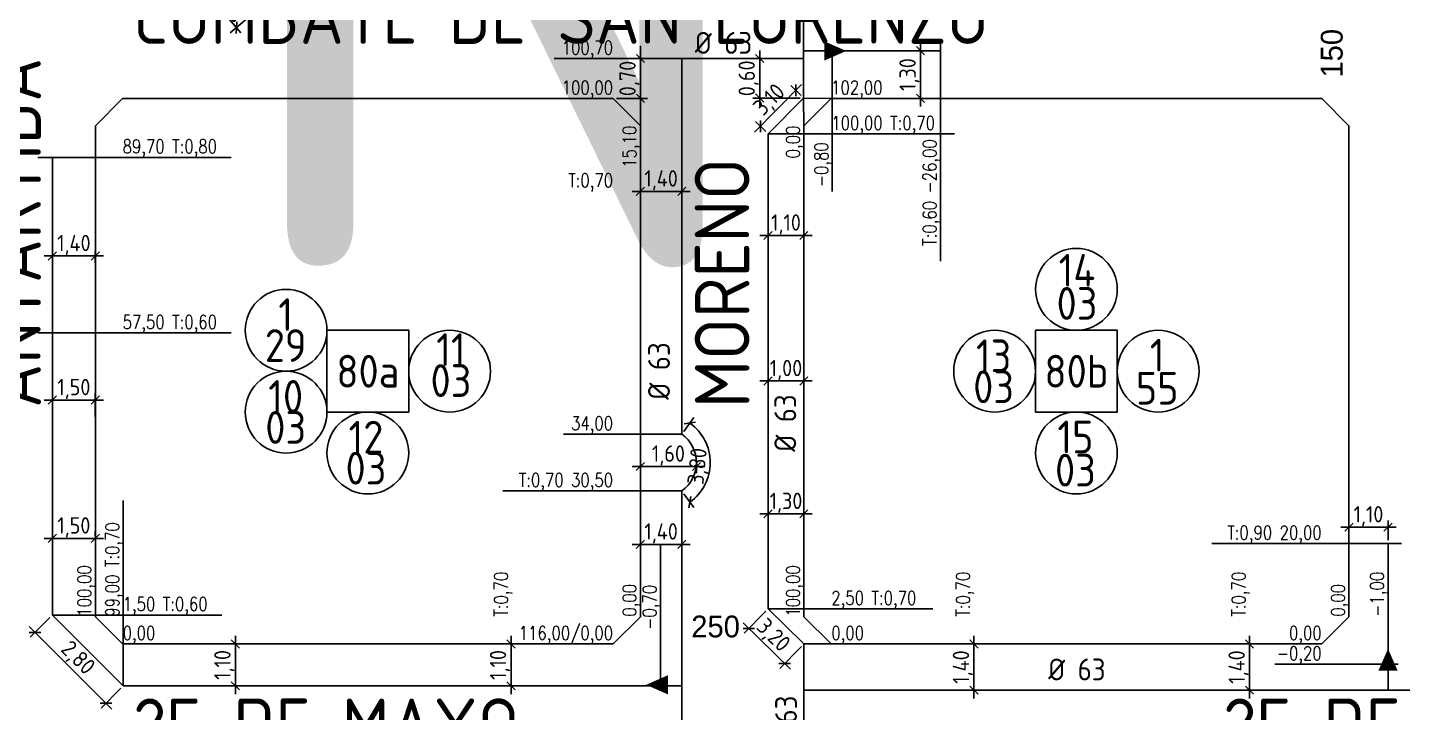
# Model space of a CAD drawing. Extents: x -48 to 13651, y -112 to 3468.
# Drawn here: x 2799.8 to 3052.1, y 1616.6 to 1742.1 of the extents above; entities that cross this region are included whole.
import ezdxf
from ezdxf.enums import TextEntityAlignment as Align

# ---------------------------------------------------------------- set-up
doc = ezdxf.new("R2010")
doc.units = 0
doc.header["$LTSCALE"] = 6
doc.header["$MEASUREMENT"] = 0
doc.linetypes.add('DOT2', pattern=[3.175, 0, -3.175])
doc.layers.get('0').update_dxf_attribs({"linetype": 'CONTINUOUS'})
doc.layers.get('DEFPOINTS').update_dxf_attribs({"linetype": 'CONTINUOUS'})
for name, color, linetype in [('A50', 40, 'CONTINUOUS'), ('AMPLIACIONES', 2, 'CONTINUOUS'), ('CAS', 7, 'CONTINUOUS'), ('Caño 110mm', 170, 'CONTINUOUS'), ('COTA', 2, 'CONTINUOUS'), ('MANZANAS', 7, 'CONTINUOUS'), ('NUMCASA', 12, 'CONTINUOUS'), ('NUMERO-CROQUIS', 13, 'CONTINUOUS'), ('NUMERO-MANZANA', 4, 'CONTINUOUS'), ('PROGRESIVA', 60, 'CONTINUOUS'), ('RADIO', 4, 'DOT2'), ('REDUCCIONES', 13, 'CONTINUOUS'), ('TXTDIAMETRO', 7, 'CONTINUOUS')]:
    doc.layers.add(name, color=color, linetype=linetype)
doc.layers.add('ATENCION', color=7, linetype='CONTINUOUS', plot=False)
doc.styles.add('ABADIMTCONDE', font='isocp.shx')
doc.styles.add('GEOSLAB703LTBT', font='isocp.shx', dxfattribs={"width": 0.9, "height": 8})
doc.styles.add('GOTHICE', font='GOTHICE.shx', dxfattribs={"height": 0.6})
doc.styles.add('ROMANS', font='romans.shx', dxfattribs={"width": 0.8, "height": 2.5})
doc.dimstyles.new('COTA02', dxfattribs={"dimtxt": 3, "dimasz": 1.5, "dimexe": 1.25, "dimexo": 0.625, "dimgap": 0.3, "dimtad": 1, "dimtoh": 1, "dimdsep": 46, "dimlunit": 6, "dimtxsty": 'ABADIMTCONDE', "dimblk1": 'OBLIQUE', "dimblk2": 'OBLIQUE', "dimsah": 1, "dimcen": 2.5, "dimdle": 1.5, "dimclrd": 60, "dimclre": 60, "dimclrt": 256, "dimadec": 0, "dimazin": 0, "dimtfac": 1, "dimtix": 1, "dimtofl": 0, "dimtmove": 0, "dimatfit": 0, "dimldrblk": 'OBLIQUE', "dimfxl": 1, "dimtolj": 1, "dimtzin": 0, "dimarcsym": 0})

# ---------------------------------------------------------------- blocks, each defined once
blk = doc.blocks.new('D63')
at = {"layer": 'TXTDIAMETRO', "color": 7, "ltscale": 0.1, "style": 'ABADIMTCONDE'}
blk.add_text('Ø 63', height=4, dxfattribs=at).set_placement((0, 0), align=Align.MIDDLE)
blk = doc.blocks.new('CUPLARED')
at = {"layer": 'REDUCCIONES'}
blk.add_lwpolyline([(4, 0, 0, 3.5, 0), (0, 0, 3.5, 3.5, 0)], format="xyseb", dxfattribs=at)
blk = doc.blocks.new('_OBLIQUE')
at = {"color": 0, "linetype": 'ByBlock'}
blk.add_line((-0.5, -0.5), (0.5, 0.5), dxfattribs=at)
blk = doc.blocks.new('*D272')
at = {"layer": 'COTA', "color": 60, "lineweight": -2, "transparency": 16777216}
for p, q in [((2842.08, 1750.88), (2845.56, 1746.79)), ((2836.99, 1741.15), (2845.89, 1748.71)), ((2835.46, 1745.27), (2838.94, 1741.17))]:
    blk.add_line(p, q, dxfattribs=at)
at = {"layer": 'DEFPOINTS', "color": 0, "transparency": 16777216}
for p in [(2841.68, 1751.36), (2844.75, 1747.74), (2835.06, 1745.74)]:
    blk.add_point(p, dxfattribs=at)
at = {"layer": 'COTA', "color": 60, "lineweight": -2, "transparency": 16777216, "xscale": 1.5, "yscale": 1.5, "zscale": 1.5}
for p, rotation in [((2844.75, 1747.74), 40.32006131163774), ((2838.13, 1742.12), 220.3200613116378)]:
    blk.add_blockref('_OBLIQUE', p, dxfattribs=dict(at, rotation=rotation))
at = {"layer": 'COTA', "transparency": 16777216, "insert": (2840.08, 1746.43), "char_height": 3, "attachment_point": 5, "rotation": 40.3201, "style": 'ABADIMTCONDE'}
blk.add_mtext('\\A1;4,50', dxfattribs=at)
blk = doc.blocks.new('*D1284')
at = {"layer": 'COTA', "color": 60, "lineweight": -2, "transparency": 16777216}
for p, q in [((2815.24, 1617.22), (2800.11, 1632.33)), ((2803.91, 1634.01), (2800.29, 1630.38)), ((2816.91, 1621.02), (2813.3, 1617.4))]:
    blk.add_line(p, q, dxfattribs=at)
at = {"layer": 'DEFPOINTS', "color": 0, "transparency": 16777216}
for p in [(2804.35, 1634.45), (2801.18, 1631.27), (2817.36, 1621.46)]:
    blk.add_point(p, dxfattribs=at)
at = {"layer": 'COTA', "color": 60, "lineweight": -2, "transparency": 16777216, "xscale": 1.5, "yscale": 1.5, "zscale": 1.5}
for p, rotation in [((2801.18, 1631.27), 135.042957766823), ((2814.18, 1618.28), 315.042957766823)]:
    blk.add_blockref('_OBLIQUE', p, dxfattribs=dict(at, rotation=rotation))
at = {"layer": 'COTA', "transparency": 16777216, "insert": (2808.88, 1626.44), "char_height": 3, "attachment_point": 5, "rotation": 315.043, "style": 'ABADIMTCONDE'}
blk.add_mtext('\\A1;2,80', dxfattribs=at)
blk = doc.blocks.new('*D1285')
at = {"layer": 'COTA', "color": 60, "lineweight": -2, "transparency": 16777216}
for p, q in [((2802.85, 1648.49), (2813.73, 1648.49)), ((2804.35, 1648.93), (2804.35, 1649.74)), ((2812.23, 1648.93), (2812.23, 1649.74))]:
    blk.add_line(p, q, dxfattribs=at)
at = {"layer": 'DEFPOINTS', "color": 0, "transparency": 16777216}
for p in [(2804.35, 1648.3), (2812.23, 1648.49), (2812.23, 1648.3)]:
    blk.add_point(p, dxfattribs=at)
at = {"layer": 'COTA', "color": 60, "lineweight": -2, "transparency": 16777216, "xscale": 1.5, "yscale": 1.5, "zscale": 1.5, "rotation": 180}
blk.add_blockref('_OBLIQUE', (2804.35, 1648.49), dxfattribs=at)
at = {"layer": 'COTA', "color": 60, "lineweight": -2, "transparency": 16777216, "xscale": 1.5, "yscale": 1.5, "zscale": 1.5}
blk.add_blockref('_OBLIQUE', (2812.23, 1648.49), dxfattribs=at)
at = {"layer": 'COTA', "transparency": 16777216, "insert": (2808.29, 1650.52), "char_height": 3, "attachment_point": 5, "style": 'ABADIMTCONDE'}
blk.add_mtext('\\A1;1,50', dxfattribs=at)
blk = doc.blocks.new('*D1286')
at = {"layer": 'COTA', "color": 60, "lineweight": -2, "transparency": 16777216}
for p, q in [((2802.85, 1673.86), (2813.73, 1673.86)), ((2804.35, 1670.72), (2804.35, 1675.11)), ((2812.23, 1670.72), (2812.23, 1675.11))]:
    blk.add_line(p, q, dxfattribs=at)
at = {"layer": 'DEFPOINTS', "color": 0, "transparency": 16777216}
for p in [(2812.23, 1673.86), (2804.35, 1670.1), (2812.23, 1670.1)]:
    blk.add_point(p, dxfattribs=at)
at = {"layer": 'COTA', "color": 60, "lineweight": -2, "transparency": 16777216, "xscale": 1.5, "yscale": 1.5, "zscale": 1.5, "rotation": 180}
blk.add_blockref('_OBLIQUE', (2804.35, 1673.86), dxfattribs=at)
at = {"layer": 'COTA', "color": 60, "lineweight": -2, "transparency": 16777216, "xscale": 1.5, "yscale": 1.5, "zscale": 1.5}
blk.add_blockref('_OBLIQUE', (2812.23, 1673.86), dxfattribs=at)
at = {"layer": 'COTA', "transparency": 16777216, "insert": (2808.29, 1675.88), "char_height": 3, "attachment_point": 5, "style": 'ABADIMTCONDE'}
blk.add_mtext('\\A1;1,50', dxfattribs=at)
blk = doc.blocks.new('*D1287')
at = {"layer": 'COTA', "color": 60, "lineweight": -2, "transparency": 16777216}
for p, q in [((2910.73, 1647.4), (2921.35, 1647.4)), ((2912.23, 1645.95), (2912.23, 1648.65)), ((2919.85, 1645.95), (2919.85, 1648.65))]:
    blk.add_line(p, q, dxfattribs=at)
at = {"layer": 'DEFPOINTS', "color": 0, "transparency": 16777216}
for p in [(2919.85, 1647.4), (2912.23, 1645.33), (2919.85, 1645.33)]:
    blk.add_point(p, dxfattribs=at)
at = {"layer": 'COTA', "color": 60, "lineweight": -2, "transparency": 16777216, "xscale": 1.5, "yscale": 1.5, "zscale": 1.5, "rotation": 180}
blk.add_blockref('_OBLIQUE', (2912.23, 1647.4), dxfattribs=at)
at = {"layer": 'COTA', "color": 60, "lineweight": -2, "transparency": 16777216, "xscale": 1.5, "yscale": 1.5, "zscale": 1.5}
blk.add_blockref('_OBLIQUE', (2919.85, 1647.4), dxfattribs=at)
at = {"layer": 'COTA', "transparency": 16777216, "insert": (2916.04, 1649.42), "char_height": 3, "attachment_point": 5, "style": 'ABADIMTCONDE'}
blk.add_mtext('\\A1;1,40', dxfattribs=at)
blk = doc.blocks.new('*D1288')
at = {"layer": 'COTA', "color": 60, "lineweight": -2, "transparency": 16777216}
for p, q in [((2920.22, 1668.1), (2922.05, 1670.66)), ((2920.22, 1656.68), (2922.05, 1654.13))]:
    blk.add_line(p, q, dxfattribs=at)
blk.add_arc((2916.13, 1662.39), 8.92, 305.6052, 54.3948, dxfattribs=at)
at = {"layer": 'DEFPOINTS', "color": 0, "transparency": 16777216}
for p in [(2919.85, 1667.6), (2924.61, 1665.17), (2916.13, 1662.39), (2919.85, 1657.19)]:
    blk.add_point(p, dxfattribs=at)
at = {"layer": 'COTA', "color": 60, "lineweight": -2, "transparency": 16777216, "xscale": 1.5, "yscale": 1.5, "zscale": 1.5}
for p, rotation in [((2921.32, 1669.64), 144.3947535203664), ((2921.32, 1655.14), 215.6052464796316)]:
    blk.add_blockref('_OBLIQUE', p, dxfattribs=dict(at, rotation=rotation))
at = {"layer": 'COTA', "transparency": 16777216, "insert": (2922.99, 1661.69), "char_height": 3, "attachment_point": 5, "rotation": 84.1743, "style": 'ABADIMTCONDE'}
blk.add_mtext('\\A1;3,80', dxfattribs=at)
blk = doc.blocks.new('*D1289')
at = {"layer": 'COTA', "color": 60, "lineweight": -2, "transparency": 16777216}
for p, q in [((2912.23, 1662.11), (2912.23, 1662.93)), ((2910.73, 1661.68), (2924.03, 1661.68)), ((2922.53, 1661.77), (2922.53, 1660.43))]:
    blk.add_line(p, q, dxfattribs=at)
at = {"layer": 'DEFPOINTS', "color": 0, "transparency": 16777216}
for p in [(2912.23, 1661.49), (2922.53, 1662.39), (2922.53, 1661.68)]:
    blk.add_point(p, dxfattribs=at)
at = {"layer": 'COTA', "color": 60, "lineweight": -2, "transparency": 16777216, "xscale": 1.5, "yscale": 1.5, "zscale": 1.5, "rotation": 180}
blk.add_blockref('_OBLIQUE', (2912.23, 1661.68), dxfattribs=at)
at = {"layer": 'COTA', "color": 60, "lineweight": -2, "transparency": 16777216, "xscale": 1.5, "yscale": 1.5, "zscale": 1.5}
blk.add_blockref('_OBLIQUE', (2922.53, 1661.68), dxfattribs=at)
at = {"layer": 'COTA', "transparency": 16777216, "insert": (2917.38, 1663.7), "char_height": 3, "attachment_point": 5, "style": 'ABADIMTCONDE'}
blk.add_mtext('\\A1;1,60', dxfattribs=at)
blk = doc.blocks.new('*D1290')
at = {"layer": 'COTA', "color": 60, "lineweight": -2, "transparency": 16777216}
for p, q in [((2910.73, 1712.11), (2921.35, 1712.11)), ((2912.23, 1712.23), (2912.23, 1710.86)), ((2919.85, 1712.23), (2919.85, 1710.86))]:
    blk.add_line(p, q, dxfattribs=at)
at = {"layer": 'DEFPOINTS', "color": 0, "transparency": 16777216}
for p in [(2912.23, 1712.86), (2919.85, 1712.86), (2919.85, 1712.11)]:
    blk.add_point(p, dxfattribs=at)
at = {"layer": 'COTA', "color": 60, "lineweight": -2, "transparency": 16777216, "xscale": 1.5, "yscale": 1.5, "zscale": 1.5, "rotation": 180}
blk.add_blockref('_OBLIQUE', (2912.23, 1712.11), dxfattribs=at)
at = {"layer": 'COTA', "color": 60, "lineweight": -2, "transparency": 16777216, "xscale": 1.5, "yscale": 1.5, "zscale": 1.5}
blk.add_blockref('_OBLIQUE', (2919.85, 1712.11), dxfattribs=at)
at = {"layer": 'COTA', "transparency": 16777216, "insert": (2916.04, 1714.13), "char_height": 3, "attachment_point": 5, "style": 'ABADIMTCONDE'}
blk.add_mtext('\\A1;1,40', dxfattribs=at)
blk = doc.blocks.new('*D1291')
at = {"layer": 'COTA', "color": 60, "lineweight": -2, "transparency": 16777216}
for p, q in [((2837.92, 1619.96), (2837.92, 1630.65)), ((2838.62, 1629.15), (2836.67, 1629.15)), ((2838.62, 1621.46), (2836.67, 1621.46))]:
    blk.add_line(p, q, dxfattribs=at)
at = {"layer": 'DEFPOINTS', "color": 0, "transparency": 16777216}
for p in [(2837.92, 1629.15), (2839.24, 1629.15), (2839.24, 1621.46)]:
    blk.add_point(p, dxfattribs=at)
at = {"layer": 'COTA', "color": 60, "lineweight": -2, "transparency": 16777216, "xscale": 1.5, "yscale": 1.5, "zscale": 1.5}
for p, rotation in [((2837.92, 1629.15), 90), ((2837.92, 1621.46), 270)]:
    blk.add_blockref('_OBLIQUE', p, dxfattribs=dict(at, rotation=rotation))
at = {"layer": 'COTA', "transparency": 16777216, "insert": (2835.9, 1625.3), "char_height": 3, "attachment_point": 5, "rotation": 90, "style": 'ABADIMTCONDE'}
blk.add_mtext('\\A1;1,10', dxfattribs=at)
blk = doc.blocks.new('*D1292')
at = {"layer": 'COTA', "color": 60, "lineweight": -2, "transparency": 16777216}
for p, q in [((2888.5, 1619.96), (2888.5, 1630.65)), ((2886.3, 1629.15), (2889.75, 1629.15)), ((2886.3, 1621.46), (2889.75, 1621.46))]:
    blk.add_line(p, q, dxfattribs=at)
at = {"layer": 'DEFPOINTS', "color": 0, "transparency": 16777216}
for p in [(2885.68, 1629.15), (2888.5, 1629.15), (2885.68, 1621.46)]:
    blk.add_point(p, dxfattribs=at)
at = {"layer": 'COTA', "color": 60, "lineweight": -2, "transparency": 16777216, "xscale": 1.5, "yscale": 1.5, "zscale": 1.5}
for p, rotation in [((2888.5, 1629.15), 90), ((2888.5, 1621.46), 270)]:
    blk.add_blockref('_OBLIQUE', p, dxfattribs=dict(at, rotation=rotation))
at = {"layer": 'COTA', "transparency": 16777216, "insert": (2886.47, 1625.3), "char_height": 3, "attachment_point": 5, "rotation": 90, "style": 'ABADIMTCONDE'}
blk.add_mtext('\\A1;1,10', dxfattribs=at)
blk = doc.blocks.new('*D1293')
at = {"layer": 'COTA', "color": 60, "lineweight": -2, "transparency": 16777216}
for p, q in [((2935.23, 1635.14), (2931.26, 1631.1)), ((2931.07, 1633.04), (2939.78, 1624.5)), ((2941.8, 1628.7), (2937.83, 1624.66))]:
    blk.add_line(p, q, dxfattribs=at)
at = {"layer": 'DEFPOINTS', "color": 0, "transparency": 16777216}
for p in [(2935.66, 1635.59), (2942.23, 1629.14), (2938.71, 1625.55)]:
    blk.add_point(p, dxfattribs=at)
at = {"layer": 'COTA', "color": 60, "lineweight": -2, "transparency": 16777216, "xscale": 1.5, "yscale": 1.5, "zscale": 1.5}
for p, rotation in [((2932.14, 1631.99), 135.5603219596468), ((2938.71, 1625.55), 315.5603219596467)]:
    blk.add_blockref('_OBLIQUE', p, dxfattribs=dict(at, rotation=rotation))
at = {"layer": 'COTA', "transparency": 16777216, "insert": (2936.47, 1630.58), "char_height": 3, "attachment_point": 5, "rotation": 315.5603, "style": 'ABADIMTCONDE'}
blk.add_mtext('\\A1;3,20', dxfattribs=at)
blk = doc.blocks.new('*D1294')
at = {"layer": 'COTA', "color": 60, "lineweight": -2, "transparency": 16777216}
for p, q in [((2934.16, 1653), (2943.73, 1653)), ((2935.66, 1652.49), (2935.66, 1654.25)), ((2942.23, 1652.49), (2942.23, 1654.25))]:
    blk.add_line(p, q, dxfattribs=at)
at = {"layer": 'DEFPOINTS', "color": 0, "transparency": 16777216}
for p in [(2942.23, 1653), (2935.66, 1651.87), (2942.23, 1651.87)]:
    blk.add_point(p, dxfattribs=at)
at = {"layer": 'COTA', "color": 60, "lineweight": -2, "transparency": 16777216, "xscale": 1.5, "yscale": 1.5, "zscale": 1.5, "rotation": 180}
blk.add_blockref('_OBLIQUE', (2935.66, 1653), dxfattribs=at)
at = {"layer": 'COTA', "color": 60, "lineweight": -2, "transparency": 16777216, "xscale": 1.5, "yscale": 1.5, "zscale": 1.5}
blk.add_blockref('_OBLIQUE', (2942.23, 1653), dxfattribs=at)
at = {"layer": 'COTA', "transparency": 16777216, "insert": (2938.95, 1655.02), "char_height": 3, "attachment_point": 5, "style": 'ABADIMTCONDE'}
blk.add_mtext('\\A1;1,30', dxfattribs=at)
blk = doc.blocks.new('*D1295')
at = {"layer": 'COTA', "color": 60, "lineweight": -2, "transparency": 16777216}
for p, q in [((2934.16, 1704.03), (2943.73, 1704.03)), ((2935.66, 1700.52), (2935.66, 1705.28)), ((2942.23, 1700.52), (2942.23, 1705.28))]:
    blk.add_line(p, q, dxfattribs=at)
at = {"layer": 'DEFPOINTS', "color": 0, "transparency": 16777216}
for p in [(2942.23, 1704.03), (2935.66, 1699.89), (2942.23, 1699.89)]:
    blk.add_point(p, dxfattribs=at)
at = {"layer": 'COTA', "color": 60, "lineweight": -2, "transparency": 16777216, "xscale": 1.5, "yscale": 1.5, "zscale": 1.5, "rotation": 180}
blk.add_blockref('_OBLIQUE', (2935.66, 1704.03), dxfattribs=at)
at = {"layer": 'COTA', "color": 60, "lineweight": -2, "transparency": 16777216, "xscale": 1.5, "yscale": 1.5, "zscale": 1.5}
blk.add_blockref('_OBLIQUE', (2942.23, 1704.03), dxfattribs=at)
at = {"layer": 'COTA', "transparency": 16777216, "insert": (2938.95, 1706.05), "char_height": 3, "attachment_point": 5, "style": 'ABADIMTCONDE'}
blk.add_mtext('\\A1;1,10', dxfattribs=at)
blk = doc.blocks.new('*D1296')
at = {"layer": 'COTA', "color": 60, "lineweight": -2, "transparency": 16777216}
for p, q in [((2934.16, 1677.35), (2943.73, 1677.35)), ((2935.66, 1677.47), (2935.66, 1676.1)), ((2942.23, 1677.47), (2942.23, 1676.1))]:
    blk.add_line(p, q, dxfattribs=at)
at = {"layer": 'DEFPOINTS', "color": 0, "transparency": 16777216}
for p in [(2935.66, 1678.1), (2942.23, 1678.1), (2942.23, 1677.35)]:
    blk.add_point(p, dxfattribs=at)
at = {"layer": 'COTA', "color": 60, "lineweight": -2, "transparency": 16777216, "xscale": 1.5, "yscale": 1.5, "zscale": 1.5, "rotation": 180}
blk.add_blockref('_OBLIQUE', (2935.66, 1677.35), dxfattribs=at)
at = {"layer": 'COTA', "color": 60, "lineweight": -2, "transparency": 16777216, "xscale": 1.5, "yscale": 1.5, "zscale": 1.5}
blk.add_blockref('_OBLIQUE', (2942.23, 1677.35), dxfattribs=at)
at = {"layer": 'COTA', "transparency": 16777216, "insert": (2938.95, 1679.37), "char_height": 3, "attachment_point": 5, "style": 'ABADIMTCONDE'}
blk.add_mtext('\\A1;1,00', dxfattribs=at)
blk = doc.blocks.new('*D1297')
at = {"layer": 'COTA', "color": 60, "lineweight": -2, "transparency": 16777216}
for p, q in [((2941.8, 1731.68), (2933.2, 1722.98)), ((2941.71, 1729.66), (2939.86, 1731.49)), ((2935.22, 1723.1), (2933.37, 1724.93))]:
    blk.add_line(p, q, dxfattribs=at)
at = {"layer": 'DEFPOINTS', "color": 0, "transparency": 16777216}
for p in [(2942.16, 1729.22), (2934.26, 1724.05), (2935.66, 1722.66)]:
    blk.add_point(p, dxfattribs=at)
at = {"layer": 'COTA', "color": 60, "lineweight": -2, "transparency": 16777216, "xscale": 1.5, "yscale": 1.5, "zscale": 1.5}
for p, rotation in [((2940.75, 1730.61), 45.30414378901492), ((2934.26, 1724.05), 225.3041437890149)]:
    blk.add_blockref('_OBLIQUE', p, dxfattribs=dict(at, rotation=rotation))
at = {"layer": 'COTA', "transparency": 16777216, "insert": (2936.06, 1728.75), "char_height": 3, "attachment_point": 5, "rotation": 45.3041, "style": 'ABADIMTCONDE'}
blk.add_mtext('\\A1;3,10', dxfattribs=at)
blk = doc.blocks.new('*D1298')
at = {"layer": 'COTA', "color": 60, "lineweight": -2, "transparency": 16777216}
for p, q in [((2963.63, 1727.65), (2963.63, 1739.39)), ((2963.95, 1737.89), (2962.38, 1737.89)), ((2963.95, 1729.15), (2962.38, 1729.15))]:
    blk.add_line(p, q, dxfattribs=at)
at = {"layer": 'DEFPOINTS', "color": 0, "transparency": 16777216}
for p in [(2963.63, 1737.89), (2964.57, 1737.89), (2964.57, 1729.15)]:
    blk.add_point(p, dxfattribs=at)
at = {"layer": 'COTA', "color": 60, "lineweight": -2, "transparency": 16777216, "xscale": 1.5, "yscale": 1.5, "zscale": 1.5}
for p, rotation in [((2963.63, 1737.89), 90), ((2963.63, 1729.15), 270)]:
    blk.add_blockref('_OBLIQUE', p, dxfattribs=dict(at, rotation=rotation))
at = {"layer": 'COTA', "transparency": 16777216, "insert": (2961.61, 1733.52), "char_height": 3, "attachment_point": 5, "rotation": 90, "style": 'ABADIMTCONDE'}
blk.add_mtext('\\A1;1,30', dxfattribs=at)
blk = doc.blocks.new('*D1299')
at = {"layer": 'COTA', "color": 60, "lineweight": -2, "transparency": 16777216}
for p, q in [((2941.47, 1736.45), (2932.87, 1736.45)), ((2934.12, 1727.72), (2934.12, 1737.95)), ((2941.53, 1729.22), (2932.87, 1729.22))]:
    blk.add_line(p, q, dxfattribs=at)
at = {"layer": 'DEFPOINTS', "color": 0, "transparency": 16777216}
for p in [(2934.12, 1736.45), (2942.1, 1736.45), (2942.16, 1729.22)]:
    blk.add_point(p, dxfattribs=at)
at = {"layer": 'COTA', "color": 60, "lineweight": -2, "transparency": 16777216, "xscale": 1.5, "yscale": 1.5, "zscale": 1.5}
for p, rotation in [((2934.12, 1736.45), 90), ((2934.12, 1729.22), 270)]:
    blk.add_blockref('_OBLIQUE', p, dxfattribs=dict(at, rotation=rotation))
at = {"layer": 'COTA', "transparency": 16777216, "insert": (2932.09, 1732.83), "char_height": 3, "attachment_point": 5, "rotation": 90, "style": 'ABADIMTCONDE'}
blk.add_mtext('\\A1;0,60', dxfattribs=at)
blk = doc.blocks.new('*D1300')
at = {"layer": 'COTA', "color": 60, "lineweight": -2, "transparency": 16777216}
for p, q in [((2911.65, 1736.45), (2911.01, 1736.45)), ((2912.26, 1727.65), (2912.26, 1737.95)), ((2907.86, 1729.15), (2913.51, 1729.15))]:
    blk.add_line(p, q, dxfattribs=at)
at = {"layer": 'DEFPOINTS', "color": 0, "transparency": 16777216}
for p in [(2912.26, 1736.45), (2912.27, 1736.45), (2907.23, 1729.15)]:
    blk.add_point(p, dxfattribs=at)
at = {"layer": 'COTA', "color": 60, "lineweight": -2, "transparency": 16777216, "xscale": 1.5, "yscale": 1.5, "zscale": 1.5}
for p, rotation in [((2912.26, 1736.45), 90), ((2912.26, 1729.15), 270)]:
    blk.add_blockref('_OBLIQUE', p, dxfattribs=dict(at, rotation=rotation))
at = {"layer": 'COTA', "transparency": 16777216, "insert": (2910.23, 1732.8), "char_height": 3, "attachment_point": 5, "rotation": 90, "style": 'ABADIMTCONDE'}
blk.add_mtext('\\A1;0,70', dxfattribs=at)
blk = doc.blocks.new('*D1301')
at = {"layer": 'DEFPOINTS', "color": 0, "transparency": 16777216}
for p in [(3021.18, 1629.15), (3024, 1629.15), (3021.18, 1620.67)]:
    blk.add_point(p, dxfattribs=at)
at = {"layer": 'PROGRESIVA', "color": 60, "lineweight": -2, "transparency": 16777216}
for p, q in [((3024, 1619.17), (3024, 1630.65)), ((3021.81, 1629.15), (3025.25, 1629.15)), ((3021.81, 1620.67), (3025.25, 1620.67))]:
    blk.add_line(p, q, dxfattribs=at)
at = {"layer": 'PROGRESIVA', "color": 60, "lineweight": -2, "transparency": 16777216, "xscale": 1.5, "yscale": 1.5, "zscale": 1.5}
for p, rotation in [((3024, 1629.15), 90), ((3024, 1620.67), 270)]:
    blk.add_blockref('_OBLIQUE', p, dxfattribs=dict(at, rotation=rotation))
at = {"layer": 'PROGRESIVA', "transparency": 16777216, "insert": (3021.98, 1624.91), "char_height": 3, "attachment_point": 5, "rotation": 90, "style": 'ABADIMTCONDE'}
blk.add_mtext('\\A1;1,40', dxfattribs=at)
blk = doc.blocks.new('*D1302')
at = {"layer": 'COTA', "color": 60, "lineweight": -2, "transparency": 16777216}
for p, q in [((2973.43, 1619.17), (2973.43, 1630.65)), ((2972.55, 1629.15), (2974.68, 1629.15)), ((2972.55, 1620.67), (2974.68, 1620.67))]:
    blk.add_line(p, q, dxfattribs=at)
at = {"layer": 'DEFPOINTS', "color": 0, "transparency": 16777216}
for p in [(2971.92, 1629.15), (2973.43, 1629.15), (2971.92, 1620.67)]:
    blk.add_point(p, dxfattribs=at)
at = {"layer": 'COTA', "color": 60, "lineweight": -2, "transparency": 16777216, "xscale": 1.5, "yscale": 1.5, "zscale": 1.5}
for p, rotation in [((2973.43, 1629.15), 90), ((2973.43, 1620.67), 270)]:
    blk.add_blockref('_OBLIQUE', p, dxfattribs=dict(at, rotation=rotation))
at = {"layer": 'COTA', "transparency": 16777216, "insert": (2971.4, 1624.91), "char_height": 3, "attachment_point": 5, "rotation": 90, "style": 'ABADIMTCONDE'}
blk.add_mtext('\\A1;1,40', dxfattribs=at)
blk = doc.blocks.new('*D1444')
at = {"layer": 'DEFPOINTS', "color": 0, "transparency": 16777216}
for p in [(2804.35, 1701.65, 50), (2812.23, 1701.65), (2812.23, 1700.27)]:
    blk.add_point(p, dxfattribs=at)
at = {"layer": 'PROGRESIVA', "color": 60, "lineweight": -2, "transparency": 16777216}
for p, q in [((2804.35, 1701.02), (2804.35, 1699.02)), ((2812.23, 1701.02), (2812.23, 1699.02)), ((2802.85, 1700.27), (2813.73, 1700.27))]:
    blk.add_line(p, q, dxfattribs=at)
at = {"layer": 'PROGRESIVA', "color": 60, "lineweight": -2, "transparency": 16777216, "xscale": 1.5, "yscale": 1.5, "zscale": 1.5, "rotation": 180}
blk.add_blockref('_OBLIQUE', (2804.35, 1700.27), dxfattribs=at)
at = {"layer": 'PROGRESIVA', "color": 60, "lineweight": -2, "transparency": 16777216, "xscale": 1.5, "yscale": 1.5, "zscale": 1.5}
blk.add_blockref('_OBLIQUE', (2812.23, 1700.27), dxfattribs=at)
at = {"layer": 'PROGRESIVA', "transparency": 16777216, "insert": (2808.29, 1702.29), "char_height": 3, "attachment_point": 5, "style": 'ABADIMTCONDE'}
blk.add_mtext('\\A1;1,40', dxfattribs=at)
blk = doc.blocks.new('*D1517')
at = {"layer": 'DEFPOINTS', "color": 0, "transparency": 16777216}
for p in [(3049.41, 1650.55), (3042.23, 1649.88), (3049.41, 1647.56)]:
    blk.add_point(p, dxfattribs=at)
at = {"layer": 'PROGRESIVA', "color": 60, "lineweight": -2, "transparency": 16777216}
for p, q in [((3040.73, 1650.55), (3050.91, 1650.55)), ((3042.23, 1650.5), (3042.23, 1651.8)), ((3049.41, 1648.18), (3049.41, 1651.8))]:
    blk.add_line(p, q, dxfattribs=at)
at = {"layer": 'PROGRESIVA', "color": 60, "lineweight": -2, "transparency": 16777216, "xscale": 1.5, "yscale": 1.5, "zscale": 1.5, "rotation": 180}
blk.add_blockref('_OBLIQUE', (3042.23, 1650.55), dxfattribs=at)
at = {"layer": 'PROGRESIVA', "color": 60, "lineweight": -2, "transparency": 16777216, "xscale": 1.5, "yscale": 1.5, "zscale": 1.5}
blk.add_blockref('_OBLIQUE', (3049.41, 1650.55), dxfattribs=at)
at = {"layer": 'PROGRESIVA', "transparency": 16777216, "insert": (3045.82, 1652.57), "char_height": 3, "attachment_point": 5, "style": 'ABADIMTCONDE'}
blk.add_mtext('\\A1;1,10', dxfattribs=at)

msp = doc.modelspace()

# ---------------------------------------------------------------- linework, layer by layer
at = {"layer": 'A50', "ltscale": 0.1}
for p, q in [((2947.431, 1737.887), (2967.314, 1737.887)), ((2804.351, 1686.145, 50), (2804.351, 1718.345, 50)), ((2804.351, 1634.449), (2804.351, 1686.145, 50)), ((3049.406, 1625.446), (3049.406, 1647.557)), ((2817.356, 1621.463), (2804.351, 1634.449)), ((2915.911, 1621.463), (2817.356, 1621.463))]:
    msp.add_line(p, q, dxfattribs=at)
at = {"layer": 'AMPLIACIONES', "color": 5, "ltscale": 0.1}
msp.add_line((3051.288, 1625.446), (3047.525, 1625.446), dxfattribs=at)
at = {"layer": 'CAS', "ltscale": 0.1}
for p, q in [((2912.27, 1738.779), (2912.27, 1734.12)), ((2967.314, 1739.832), (2967.314, 1735.943)), ((2801.702, 1718.345, 50), (2807, 1718.345, 50)), ((2801.702, 1686.145, 50), (2807, 1686.145, 50)), ((3046.906, 1647.557), (3051.906, 1647.557))]:
    msp.add_line(p, q, dxfattribs=at)
at = {"layer": 'Caño 110mm', "ltscale": 0.1}
for p, q in [((2942.156, 1748.465), (2942.156, 1729.219)), ((2942.095, 1736.45), (2912.27, 1736.45)), ((2919.854, 1736.454), (2919.854, 1667.595)), ((2942.156, 1737.887), (2947.431, 1737.887)), ((2942.156, 1729.219), (2935.663, 1722.657)), ((2935.663, 1722.657), (2935.663, 1635.587)), ((2919.854, 1657.192), (2919.854, 1599.039)), ((2935.663, 1635.587), (2942.234, 1629.144)), ((2942.234, 1629.144), (2942.234, 1599.145)), ((3049.406, 1620.671), (3049.406, 1625.446)), ((2915.911, 1621.463), (2919.854, 1621.463)), ((2942.234, 1620.671), (3072.16, 1620.671))]:
    msp.add_line(p, q, dxfattribs=at)
msp.add_arc((2916.13, 1662.394), 6.398, 305.60525, 54.39475, dxfattribs=at)
at = {"layer": 'MANZANAS'}
for p, q in [((2817.234, 1729.145), (2812.234, 1724.145)), ((2907.234, 1729.145), (2817.234, 1729.145)), ((2912.234, 1724.145), (2907.234, 1729.145)), ((2947.234, 1729.145), (2942.234, 1724.145)), ((3037.234, 1729.145), (2947.234, 1729.145)), ((3037.234, 1729.145), (3042.234, 1724.145)), ((2812.234, 1724.145), (2812.234, 1634.145)), ((2912.234, 1634.145), (2912.234, 1724.145)), ((2942.234, 1724.145), (2942.234, 1634.145)), ((3042.234, 1634.145), (3042.234, 1724.145)), ((2812.234, 1634.145), (2817.234, 1629.145)), ((2907.234, 1629.145), (2912.234, 1634.145)), ((2947.234, 1629.145), (2942.234, 1634.145)), ((3037.234, 1629.145), (3042.234, 1634.145)), ((2817.234, 1629.145), (2907.234, 1629.145)), ((2947.234, 1629.145), (3037.234, 1629.145))]:
    msp.add_line(p, q, dxfattribs=at)
at = {"layer": 'NUMERO-CROQUIS'}
for centre in [(2992.234, 1694.145), (2847.234, 1686.645), (2877.234, 1679.145), (2977.234, 1679.145), (3007.234, 1679.145), (2847.234, 1671.645), (2862.234, 1664.145), (2992.234, 1664.145)]:
    msp.add_circle(centre, 7.5, dxfattribs=at)
at = {"layer": 'NUMERO-MANZANA'}
for points in [[(2854.734, 1686.645), (2869.734, 1686.645), (2869.734, 1671.645), (2854.734, 1671.645)], [(2984.734, 1686.645), (2999.734, 1686.645), (2999.734, 1671.645), (2984.734, 1671.645)]]:
    msp.add_lwpolyline(points, close=True, dxfattribs=at)
at = {"layer": 'PROGRESIVA'}
for p, q in [((2912.27, 1736.45), (2896.425, 1736.45)), ((2912.27, 1736.45), (2912.234, 1724.145)), ((2947.431, 1737.887), (2947.431, 1712.088)), ((2967.314, 1737.887), (2967.314, 1699.311)), ((2942.156, 1729.219), (2947.234, 1729.145)), ((2942.156, 1729.219), (2942.234, 1724.145)), ((2935.663, 1722.657), (2969.838, 1722.657)), ((2804.351, 1718.345, 50), (2837.154, 1718.345, 50)), ((2804.351, 1686.145, 50), (2837.154, 1686.145, 50)), ((2919.854, 1667.595), (2898.117, 1667.595)), ((2817.356, 1621.463), (2817.356, 1655.433)), ((2919.854, 1657.192), (2887.024, 1657.192)), ((2915.911, 1621.463), (2915.911, 1647.397)), ((3049.406, 1647.557), (3017.086, 1647.557)), ((2935.663, 1635.587), (2965.889, 1635.587)), ((2804.351, 1634.449), (2835.462, 1634.449)), ((2942.234, 1629.144), (2947.234, 1629.145)), ((3049.406, 1625.446), (3028.639, 1625.446))]:
    msp.add_line(p, q, dxfattribs=at)

# ---------------------------------------------------------------- block references
at = {"layer": 'AMPLIACIONES', "ltscale": 0.1}
for name, p in [('D63', (2927.487, 1739.332)), ('CUPLARED', (2946.011, 1737.848)), ('D63', (2992.327, 1624.477))]:
    msp.add_blockref(name, p, dxfattribs=at)
for name, p, rotation in [('D63', (2915.647, 1679.181), 90), ('D63', (2938.816, 1669.642), 90), ('CUPLARED', (3049.406, 1624.274), 90), ('CUPLARED', (2917.274, 1621.654), 180), ('D63', (2938.957, 1614.423), 90)]:
    msp.add_blockref(name, p, dxfattribs=dict(at, rotation=rotation))
at = {"layer": 'REDUCCIONES', "rotation": 270}
msp.add_blockref('CUPLARED', (2942.156, 1747.255), dxfattribs=at)

# ---------------------------------------------------------------- texts
at = {"layer": 'ATENCION', "style": 'GEOSLAB703LTBT'}
for s, p in [('COMBATE DE SAN LORENZO', (2819.141, 1744.145)), ('25 DE MAYO', (2819.141, 1614.145)), ('25 DE MAYO', (3019.141, 1614.145))]:
    msp.add_text(s, height=10, dxfattribs=at).set_placement(p, align=Align.MIDDLE_LEFT)
for s, p in [('ANTARTIDA', (2797.234, 1672.415)), ('MORENO', (2927.234, 1672.415))]:
    msp.add_text(s, height=10, rotation=90, dxfattribs=at).set_placement(p, align=Align.MIDDLE_LEFT)
at = {"layer": 'NUMCASA', "color": 12, "linetype": 'Continuous', "style": 'GOTHICE'}
msp.add_text('150', height=4, rotation=90, dxfattribs=at).set_placement((3042.275, 1737.419), align=Align.BOTTOM_CENTER)
msp.add_text('250', height=4, dxfattribs=at).set_placement((2926.029, 1629.145), align=Align.BOTTOM_CENTER)
at = {"layer": 'NUMERO-CROQUIS', "style": 'GEOSLAB703LTBT'}
for s, p in [('14', (2992.343, 1697.655)), ('03', (2992.343, 1691.578)), ('1', (2847.159, 1689.518)), ('29', (2847.159, 1683.845)), ('11', (2877.478, 1683.099)), ('13', (2977.039, 1681.969)), ('1', (3007.055, 1682.094)), ('03', (2877.478, 1677.426)), ('03', (2977.039, 1676.297)), ('55', (3007.055, 1676.016)), ('10', (2847.159, 1674.518)), ('03', (2847.159, 1668.845)), ('15', (2992.055, 1667.094)), ('12', (2861.885, 1667.047)), ('03', (2861.885, 1661.374)), ('03', (2992.055, 1661.016))]:
    msp.add_text(s, height=6, dxfattribs=at).set_placement(p, align=Align.MIDDLE)
at = {"layer": 'NUMERO-MANZANA', "style": 'GEOSLAB703LTBT'}
for s, p in [('80a', (2862.234, 1679.145)), ('80b', (2992.234, 1679.145))]:
    msp.add_text(s, height=6, dxfattribs=at).set_placement(p, align=Align.MIDDLE)
at = {"layer": 'PROGRESIVA', "style": 'ROMANS', "width": 0.8}
for s, p in [('100,70', (2907.234, 1736.45)), ('100,00', (2907.234, 1729.145)), ('T:0,70', (2907.234, 1712.107)), ('34,00', (2907.234, 1667.595)), ('T:0,70 30,50', (2907.234, 1657.192)), ('T:0,90 20,00', (3037.234, 1647.557)), ('116,00/0,00', (2907.234, 1629.145)), ('0,00', (3037.234, 1629.145)), ('-0,20', (3037.234, 1625.446))]:
    msp.add_text(s, height=2.5, dxfattribs=at).set_placement(p, align=Align.BOTTOM_RIGHT)
for s, p in [('102,00', (2947.234, 1729.145)), ('100,00 T:0,70', (2947.263, 1722.657)), ('89,70 T:0,80', (2817.234, 1718.345, 50)), ('57,50 T:0,60', (2817.234, 1686.145, 50)), ('1,50 T:0,60', (2817.234, 1634.449)), ('2,50 T:0,70', (2947.263, 1635.587)), ('0,00', (2817.234, 1629.145)), ('0,00', (2947.263, 1629.145))]:
    msp.add_text(s, height=2.5, dxfattribs=at).set_placement(p, align=Align.BOTTOM_LEFT)
for s, p in [('15,10', (2912.234, 1724.145)), ('0,00', (2942.234, 1724.145)), ('-0,80', (2947.431, 1721.106)), ('T:0,60 -26,00', (2967.314, 1721.67))]:
    msp.add_text(s, height=2.5, rotation=90, dxfattribs=at).set_placement(p, align=Align.BOTTOM_RIGHT)
for s, p in [('99,00 T:0,70', (2817.356, 1634.145)), ('100,00', (2812.234, 1634.145)), ('100,00', (2942.234, 1634.145)), ('T:0,70', (2888.687, 1634.145)), ('0,00', (2912.234, 1634.145)), ('T:0,70', (2973.428, 1634.145)), ('T:0,70', (3024.003, 1634.145)), ('0,00', (3042.234, 1634.145)), ('-1,00', (3049.406, 1634.145)), ('-0,70', (2915.911, 1631.758))]:
    msp.add_text(s, height=2.5, rotation=90, dxfattribs=at).set_placement(p, align=Align.BOTTOM_LEFT)
at = {"layer": 'RADIO', "color": 4, "ltscale": 0.5, "style": 'GEOSLAB703LTBT', "width": 0.9}
msp.add_text('Radio Nº 2', height=146.295, dxfattribs=at).set_placement((2367.998, 1697.615))

# ---------------------------------------------------------------- dimensions: what is measured, and where the dimension line sits
at = {"layer": 'COTA'}
dim = msp.add_linear_dim(base=(2844.751, 1747.739), p1=(2835.058, 1745.742), p2=(2841.678, 1751.36), angle=40.32006, text='4,50', dimstyle='COTA02', dxfattribs=at)
dim.commit()
dim.dimension.update_dxf_attribs({"geometry": '*D272', "text_midpoint": (2841.392, 1744.889), "dimtype": 161})
at = {"layer": 'COTA', "color": 12}
for base, p1, p2, text, picture, middle in [((2963.633, 1737.887), (2964.573, 1729.145), (2964.573, 1737.887), '1,30', '*D1298', (2961.608, 1733.516)), ((2912.257, 1736.45), (2907.234, 1729.145), (2912.27, 1736.45), '0,70', '*D1300', (2910.232, 1732.797)), ((2934.116, 1736.45), (2942.156, 1729.219), (2942.095, 1736.45), '0,60', '*D1299', (2932.091, 1732.834)), ((2837.925, 1629.145), (2839.241, 1621.463), (2839.241, 1629.145), '1,10', '*D1291', (2835.9, 1625.304)), ((2888.499, 1629.145), (2885.679, 1621.463), (2885.679, 1629.145), '1,10', '*D1292', (2886.474, 1625.304)), ((2973.428, 1629.145), (2971.924, 1620.671), (2971.924, 1629.145), '1,40', '*D1302', (2971.403, 1624.908))]:
    dim = msp.add_linear_dim(base=base, p1=p1, p2=p2, angle=90, text=text, dimstyle='COTA02', dxfattribs=at)
    dim.commit()
    dim.dimension.update_dxf_attribs({"geometry": picture, "text_midpoint": middle})
dim = msp.add_aligned_dim(p1=(2942.156, 1729.219), p2=(2935.663, 1722.657), distance=-1.979, text='3,10', dimstyle='COTA02', dxfattribs=at)
dim.commit()
dim.dimension.update_dxf_attribs({"geometry": '*D1297', "text_midpoint": (2936.063, 1728.754)})
for base, p1, p2, text, picture, middle in [((2919.854, 1712.107), (2912.234, 1712.858), (2919.854, 1712.858), '1,40', '*D1290', (2916.044, 1714.132)), ((2942.234, 1704.027), (2935.663, 1699.893), (2942.234, 1699.893), '1,10', '*D1295', (2938.948, 1706.052)), ((2942.234, 1677.346), (2935.663, 1678.097), (2942.234, 1678.097), '1,00', '*D1296', (2938.948, 1679.371)), ((2812.234, 1673.858), (2804.351, 1670.1), (2812.234, 1670.1), '1,50', '*D1286', (2808.292, 1675.883)), ((2922.527, 1661.676), (2912.234, 1661.489), (2922.527, 1662.394), '1,60', '*D1289', (2917.38, 1663.701)), ((2942.234, 1652.995), (2935.663, 1651.868), (2942.234, 1651.868), '1,30', '*D1294', (2938.948, 1655.02)), ((2812.234, 1648.492), (2804.351, 1648.304), (2812.234, 1648.304), '1,50', '*D1285', (2808.292, 1650.517)), ((2919.854, 1647.397), (2912.234, 1645.33), (2919.854, 1645.33), '1,40', '*D1287', (2916.044, 1649.422))]:
    dim = msp.add_linear_dim(base=base, p1=p1, p2=p2, text=text, dimstyle='COTA02', dxfattribs=at)
    dim.commit()
    dim.dimension.update_dxf_attribs({"geometry": picture, "text_midpoint": middle})
dim = msp.add_angular_dim_3p(base=(2924.605, 1665.169), center=(2916.13, 1662.394), p1=(2919.854, 1657.192), p2=(2919.854, 1667.595), text='3,80', dimstyle='COTA02', override={"dimadec": 4}, dxfattribs=at)
dim.commit()
dim.dimension.update_dxf_attribs({"geometry": '*D1288', "text_midpoint": (2925.002, 1661.489), "dimtype": 165})
for base, p1, p2, angle, text, picture, middle in [((2938.709, 1625.55), (2935.663, 1635.587), (2942.234, 1629.144), 315.56032, '3,20', '*D1293', (2935.056, 1629.133)), ((2801.175, 1631.269), (2817.356, 1621.463), (2804.351, 1634.449), 135.04296, '2,80', '*D1284', (2807.448, 1625.005))]:
    dim = msp.add_linear_dim(base=base, p1=p1, p2=p2, angle=angle, text=text, dimstyle='COTA02', dxfattribs=at)
    dim.commit()
    dim.dimension.update_dxf_attribs({"geometry": picture, "text_midpoint": middle, "dimtype": 161})
at = {"layer": 'PROGRESIVA'}
for base, p1, p2, text, picture, middle in [((2812.234, 1700.265), (2804.351, 1701.649, 50), (2812.234, 1701.649), '1,40', '*D1444', (2808.292, 1702.29)), ((3049.406, 1650.545), (3042.234, 1649.876), (3049.406, 1647.557), '1,10', '*D1517', (3045.82, 1652.57))]:
    dim = msp.add_linear_dim(base=base, p1=p1, p2=p2, text=text, dimstyle='COTA02', dxfattribs=at)
    dim.commit()
    dim.dimension.update_dxf_attribs({"geometry": picture, "text_midpoint": middle})
dim = msp.add_linear_dim(base=(3024.003, 1629.145), p1=(3021.183, 1620.671), p2=(3021.183, 1629.145), angle=90, text='1,40', dimstyle='COTA02', dxfattribs=at)
dim.commit()
dim.dimension.update_dxf_attribs({"geometry": '*D1301', "text_midpoint": (3021.978, 1624.908)})

doc.saveas('drawing.dxf')
